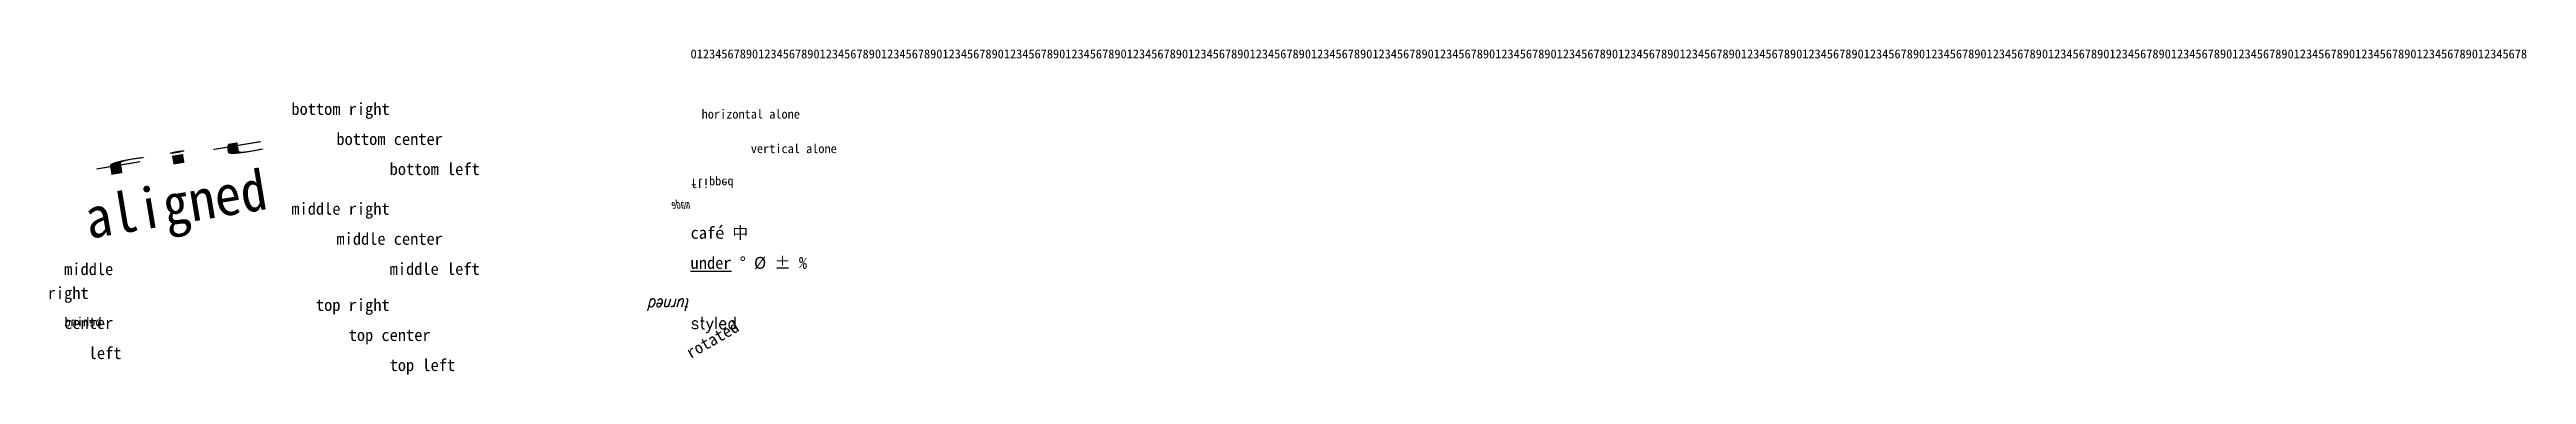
# Model space of a CAD drawing. Extents: x -7 to 405, y -3 to 51.
import ezdxf
from ezdxf.enums import TextEntityAlignment as Align

# ---------------------------------------------------------------- set-up
doc = ezdxf.new("R2010")
doc.units = 0
doc.linetypes.add('DASHED', pattern=[19.05, 12.7, -6.35])
doc.layers.get('0').update_dxf_attribs({"linetype": 'CONTINUOUS'})
doc.layers.add('NOTES', color=3, linetype='CONTINUOUS')
doc.styles.add('TALL', font='txt.shx')
doc.styles.add('TURNED', font='txt.shx', dxfattribs={"width": 0.8, "oblique": 15})

msp = doc.modelspace()

# ---------------------------------------------------------------- texts
for s, height, p in [('01234567890123456789012345678901234567890123456789012345678901234567890123456789012345678901234567890123456789012345678901234567890123456789012345678901234567890123456789012345678901234567890123456789012345678901234567890123456789012345678901234567890123456789012345678901234567890123456789012345678', 1.5, (100, 50)), ('café 中', 2, (100, 20)), ('%%uunder%%u %%d %%c %%p %%%', 2, (100, 15)), ('left', 2, (0, 0))]:
    msp.add_text(s, height=height).set_placement(p)
msp.add_text('bottom right', height=2).set_placement((50, 40), align=Align.BOTTOM_RIGHT)
for s, height, p in [('horizontal alone', 1.5, (110, 40)), ('center', 2, (0, 5))]:
    msp.add_text(s, height=height).set_placement(p, align=Align.CENTER)
msp.add_text('bottom center', height=2).set_placement((50, 35), align=Align.BOTTOM_CENTER)
at = {"width": 13.994554}
msp.add_text('fit', height=2, rotation=9.4623, dxfattribs=at).set_placement((0, 30), (30, 35), align=Align.FIT)
for s, height, p in [('vertical alone', 1.5, (110, 35)), ('middle left', 2, (50, 15))]:
    msp.add_text(s, height=height).set_placement(p, align=Align.MIDDLE_LEFT)
msp.add_text('aligned', height=6.75, rotation=9.4623).set_placement((0, 20), (30, 25), align=Align.ALIGNED)
msp.add_text('bottom left', height=2).set_placement((50, 30), align=Align.BOTTOM_LEFT)
at = {"text_generation_flag": 4}
msp.add_text('flipped', height=1.5, dxfattribs=at).set_placement((100, 30))
msp.add_text('middle right', height=2).set_placement((50, 25), align=Align.MIDDLE_RIGHT)
msp.add_text('middle center', height=2).set_placement((50, 20), align=Align.MIDDLE_CENTER)
msp.add_text('middle', height=2).set_placement((0, 15), align=Align.MIDDLE)
msp.add_text('right', height=2).set_placement((0, 10), align=Align.RIGHT)
msp.add_text('top right', height=2).set_placement((50, 10), align=Align.TOP_RIGHT)
at = {"style": 'TURNED', "oblique": 15, "text_generation_flag": 6, "width": 0.8}
msp.add_text('turned', height=2, dxfattribs=at).set_placement((100, 10))
at = {"extrusion": (0, 0, -1)}
msp.add_text('behind', height=1.5, dxfattribs=at).set_placement((4, 5, 3), align=Align.BOTTOM_RIGHT)
msp.add_text('top center', height=2).set_placement((50, 5), align=Align.TOP_CENTER)
msp.add_text('rotated', height=2, rotation=30).set_placement((100, 0))
at = {"style": 'TALL'}
msp.add_text('styled', height=2, dxfattribs=at).set_placement((100, 5))
msp.add_text('top left', height=2).set_placement((50, 0), align=Align.TOP_LEFT)
at = {"layer": 'NOTES', "color": 1, "linetype": 'DASHED', "oblique": 11.4592, "text_generation_flag": 2, "width": 0.75}
msp.add_text('made', height=1.5, dxfattribs=at).set_placement((100, 25))

doc.saveas('drawing.dxf')
